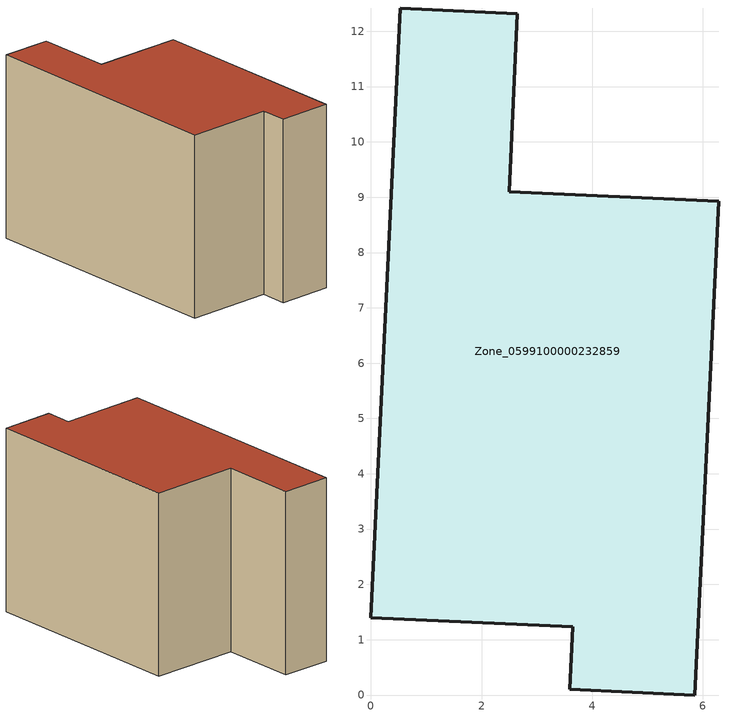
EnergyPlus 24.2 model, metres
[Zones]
Zone_0599100000232859
 floor ground (C_G): 0,1.4 0.53,12.42 2.65,12.32 2.5,9.1 6.29,8.93 5.86,0 3.6,0.1 3.65,1.23 z1.06
 wall outside (C_F): 2.5,9.1 2.65,12.32 0.53,12.42 0,1.4 3.65,1.23 3.6,0.1 5.86,0 6.29,8.93 2.5,9.1 z1.06:8.83
 roof outside (C_R): 5.86,0 6.29,8.93 2.5,9.1 2.65,12.32 0.53,12.42 0,1.4 3.65,1.23 3.6,0.1 z8.83
[BUILDING]
Pand.0599100000232859: North Axis=0; Terrain=City; Loads Convergence Tolerance Value=0.04; Temperature Convergence Tolerance Value=0.4; Solar Distribution=FullExterior; Maximum Number of Warmup Days=25; Minimum Number of Warmup Days=1
[Site:Location]
Rotterdam.The.Hague.AP_ZH_NLD Design_Conditions: Latitude=51.96; Longitude=4.45; Time Zone=1; Elevation=-4.5
[SITE:GROUNDTEMPERATURE:BUILDINGSURFACE]
18, 18, 18, 18, 18, 18, 18, 18, 18, 18, 18, 18
[MATERIAL] Thermal Absorptance=0.9; Solar Absorptance=0.7; Visible Absorptance=0.7
Name | Roughness | Thickness | Conductivity | Density | Specific Heat
G.TI.1975-1991 | MediumSmooth | 0.15 | 0.288461 | 540 | 1210
F.TI.1975-1991 | Rough | 0.3 | 0.230769 | 1920 | 840
R.TI.1975-1991 | MediumRough | 0.2 | 0.153846 | 1500 | 1000
[CONSTRUCTION]
C_G: G.TI.1975-1991
C_F: F.TI.1975-1991
C_R: R.TI.1975-1991
[ZONE]
Zone_0599100000232859: Type=1; Multiplier=1; Ceiling Height=Autocalculate; Volume=Autocalculate; Floor Area=autocalculate; Part of Total Floor Area=Yes
[ZONEINFILTRATION:DESIGNFLOWRATE]
Infil_Zone_0599100000232859: Zone or ZoneList or Space or SpaceList=Zone_0599100000232859; Schedule=AlwaysOn; Design Flow Rate Calculation Method=Flow/Area; Flow Rate per Floor Area=0.003; Constant Term Coefficient=1; Temperature Term Coefficient=0; Velocity Term Coefficient=0; Velocity Squared Term Coefficient=0
[HVACTEMPLATE:ZONE:IDEALLOADSAIRSYSTEM]
Zone_0599100000232859: Maximum Heating Supply Air Temperature=50; Minimum Cooling Supply Air Temperature=13; Maximum Heating Supply Air Humidity Ratio=0.0156; Minimum Cooling Supply Air Humidity Ratio=0.0077; Heating Limit=NoLimit; Cooling Limit=NoLimit; Dehumidification Control Type=ConstantSensibleHeatRatio; Cooling Sensible Heat Ratio=0.7; Dehumidification Setpoint=60; Humidification Control Type=None; Humidification Setpoint=30; Outdoor Air Method=None; Outdoor Air Flow Rate per Person=0.00944; Outdoor Air Flow Rate per Zone Floor Area=0; Outdoor Air Flow Rate per Zone=0; Demand Controlled Ventilation Type=None; Outdoor Air Economizer Type=NoEconomizer; Heat Recovery Type=None; Sensible Heat Recovery Effectiveness=0.7; Latent Heat Recovery Effectiveness=0.65
[ZONECONTROL:THERMOSTAT]
ThermostatControl_Zone_0599100000232859: Zone or ZoneList=Zone_0599100000232859; Control Type Schedule=DualSetpointControlType; Control 1=Thermostat_Zone_0599100000232859; Temperature Difference Between Cutout And Setpoint=0
[THERMOSTATSETPOINT:DUALSETPOINT]
Thermostat_Zone_0599100000232859: Heating Setpoint Temperature Schedule=HeatingSetpoint_Zone_0599100000232859; Cooling Setpoint Temperature Schedule=CoolingSetpoint_Zone_0599100000232859
[SCHEDULE:COMPACT]
HeatingSetpoint_Zone_0599100000232859: Through: 12/31, For: AllDays, Until: 24:00, 21
CoolingSetpoint_Zone_0599100000232859: Through: 12/31, For: AllDays, Until: 24:00, 24
DualSetpointControlType: Through: 12/31, For: AllDays, Until: 24:00, 4
AlwaysOn: Through: 12/31, For: AllDays, Until: 24:00, 1
